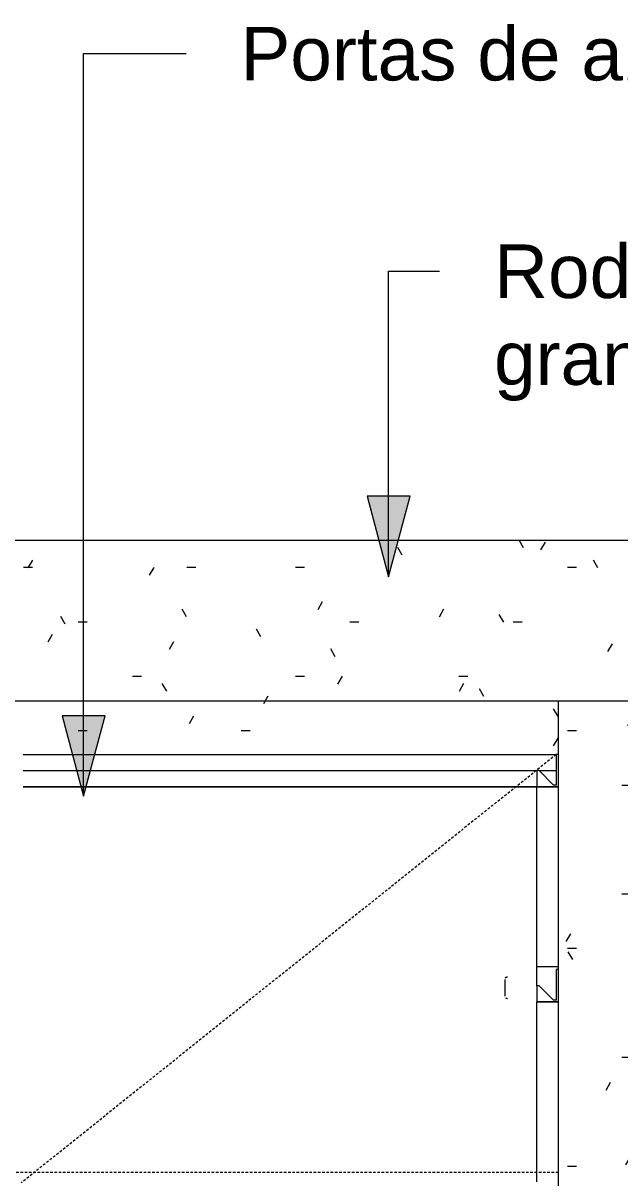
# Model space of a CAD drawing. Header units: millimetres. Extents: x -7702 to 17735, y -16958 to 1800.
# Drawn here: x -222 to 336, y 705 to 1783 of the extents above; entities that cross this region are included whole.
import ezdxf

# ---------------------------------------------------------------- set-up
doc = ezdxf.new("R2010")
doc.units = ezdxf.units.MM
doc.linetypes.add('Overhead', pattern=[3.96875, 2.38125, -1.5875])
for name, color, linetype, lineweight in [('A-FLOR-OVHD', 1, 'Overhead', 9), ('G-ANNO-TEXT', 231, 'Continuous', 9), ('I-FURN', 30, 'Continuous', 9)]:
    doc.layers.add(name, color=color, linetype=linetype, lineweight=lineweight)
doc.styles.add('Arial', font='arial.ttf', dxfattribs={"height": 50})
pattern_1 = [(0, (-2151.745, -1011.35), (203.2, 50.8), [8.382, -144.018, 8.382, -144.018, -812.8]), (0, (-2151.745, -1011.35), (203.2, 50.8), [-304.8, 8.382, -296.418, 8.382, -144.018, -355.6]), (0, (-2151.745, -1011.35), (203.2, 50.8), [-762, 8.382, -93.218, 8.382, -245.618]), (120, (-2075.545, -985.95), (-145.5941, 150.57636), [8.382, -144.018, 8.382, -144.018, -812.8]), (120, (-2075.545, -985.95), (-145.5941, 150.57636), [-304.8, 8.382, -296.418, 8.382, -144.018, -355.6]), (120, (-2075.545, -985.95), (-145.5941, 150.57636), [-762, 8.382, -93.218, 8.382, -245.618]), (240, (-2050.145, -884.35), (-57.6059, -201.37636), [8.382, -144.018, 8.382, -144.018, -812.8]), (240, (-2050.145, -884.35), (-57.6059, -201.37636), [-304.8, 8.382, -296.418, 8.382, -144.018, -355.6]), (240, (-2050.145, -884.35), (-57.6059, -201.37636), [-762, 8.382, -93.218, 8.382, -245.618])]

msp = doc.modelspace()

# ---------------------------------------------------------------- hatches: boundary and pattern name
at = {"layer": 'G-ANNO-TEXT'}
for points in [[(119.634, 1265.999), (139.73, 1340.999), (99.538, 1340.999)], [(-165.213, 1061.154), (-145.117, 1136.154), (-185.309, 1136.154)]]:
    msp.add_hatch(color=7, dxfattribs=at).paths.add_polyline_path(points)
at = {"layer": 'I-FURN'}
h = msp.add_hatch(dxfattribs=at)
h.set_pattern_fill('FP_2', color=256, style=0, pattern_type=2)
h.set_pattern_definition(pattern_1)
h.paths.add_polyline_path([(-1811.745, 1150), (-489.245, 1150), (-489.245, 1267.5), (-480.745, 1267.5), (-480.745, 1300), (-1811.745, 1300)])
h.paths.add_polyline_path([(-444.245, 1150), (368.255, 1150), (383.255, 1162), (448.852, 1162.237), (448.589, 1162.672), (448.46, 1163.901), (448.852, 1165.271), (449.036, 1168.676), (450.218, 1169.823), (457.279, 1193.086), (458.848, 1196.736), (461.189, 1200.093), (464.214, 1202.69), (467.031, 1204.059), (471.672, 1204.567), (568.856, 1204.357), (571.447, 1204.059), (576.239, 1204.567), (673.271, 1204.357), (675.315, 1204.017), (679.004, 1201.874), (681.222, 1199.796), (683.498, 1196.355), (685.248, 1192.408), (687.091, 1196.736), (689.432, 1200.093), (692.573, 1202.75), (695.274, 1204.059), (699.915, 1204.567), (797.193, 1204.342), (799.143, 1204.017), (802.831, 1201.874), (805.05, 1199.796), (807.326, 1196.355), (808.976, 1192.261), (815.786, 1169.553), (816.397, 1169.06), (816.923, 1168.522), (817.07, 1167.898), (817.245, 1164.688), (817.425, 1163.578), (817.07, 1162.381), (817.173, 1162), (863.255, 1162), (878.255, 1150), (978.255, 1150), (978.255, 1160), (973.255, 1160), (973.255, 1240), (978.255, 1240), (978.255, 1300), (-452.745, 1300), (-452.745, 1267.5), (-444.245, 1267.5), (-444.245, 1230.9), (-445.745, 1228.899), (-445.462, 1228.589), (-444.917, 1228.4), (-444.556, 1228.67), (-443.758, 1229.423), (-441.745, 1229.56), (-441.745, 1230), (-414.745, 1229.778), (-414.745, 1185), (-441.745, 1185), (-441.745, 1185.437), (-444.004, 1185.767), (-445.114, 1186.6), (-445.745, 1186.428), (-445.745, 1185.65), (-444.245, 1184.1), (-444.245, 1155.258)])
h.paths.add_polyline_path([(437.808, 1163), (437.808, 1184.061), (438.386, 1163)])
h.paths.add_polyline_path([(410.791, 1163), (408.565, 1163), (408.618, 1185.6), (437.754, 1185.6), (437.754, 1163), (410.954, 1163)])
h.paths.add_polyline_path([(407.986, 1163), (408.607, 1185.6), (408.565, 1163)])
h.paths.add_polyline_path([(-408.544, 1188.36), (-408.544, 1188.089), (-408.722, 1188.261)])
h.paths.add_polyline_path([(-400.613, 1175.74), (-400.613, 1185.122), (-404.479, 1185.308), (-406.179, 1188.97), (-410.191, 1187.732), (-414.198, 1187.399), (-414.285, 1193.464), (-414.58, 1193.347), (-414.688, 1210.394), (-414.38, 1221.827), (-414.285, 1222.752), (-414.198, 1227.95), (-413.445, 1228.067), (-413.445, 1230), (-402.445, 1230), (-402.445, 1291.5), (-400.719, 1291.714), (-400.562, 1291.82), (-397.445, 1291.773), (-392.445, 1291.5), (-392.395, 1229.973), (-387.945, 1229.725), (-387.945, 1185), (-400.613, 1185)])
h.paths.add_polyline_path([(638.565, 1188.997), (668.976, 1189.087), (668.776, 1189.632), (667.446, 1191.777), (665.657, 1193.477), (663.904, 1194.423), (661.902, 1194.768), (583.242, 1194.532), (582.353, 1194.286), (580.4, 1193.09), (580.879, 1191.777), (581.712, 1188.997), (638.263, 1188.997)])
h.paths.add_polyline_path([(727.072, 1188.997), (792.803, 1189.087), (792.604, 1189.632), (791.273, 1191.777), (789.485, 1193.477), (787.732, 1194.423), (785.729, 1194.768), (708.059, 1194.703), (706.181, 1194.286), (704.193, 1193.056), (702.64, 1191.37), (701.329, 1188.997), (726.897, 1188.997)])
h.paths.add_polyline_path([(559.105, 1188.997), (560.395, 1189.039), (561.614, 1193.17), (561.242, 1193.477), (558.875, 1194.529), (557.155, 1194.768), (479.817, 1194.703), (477.938, 1194.286), (475.95, 1193.056), (474.397, 1191.37), (473.086, 1188.997), (558.875, 1188.997)])
h = msp.add_hatch(dxfattribs=at)
h.set_pattern_fill('FP_2', color=256, style=0, pattern_type=2)
h.set_pattern_definition(pattern_1)
h.paths.add_polyline_path([(276.255, 1100), (278.255, 1100), (278.255, 1150), (-1221.745, 1150), (-1221.745, 1100), (256.657, 1100)])
h = msp.add_hatch(dxfattribs=at)
h.set_pattern_fill('FP_2', color=256, style=0, pattern_type=2)
h.set_pattern_definition(pattern_1)
h.paths.add_polyline_path([(465.897, 1100), (978.255, 1100), (978.255, 1150), (278.255, 1150), (278.255, 1100), (326.403, 1100)])
h = msp.add_hatch(dxfattribs=at)
h.set_pattern_fill('FP_2', color=256, style=0, pattern_type=2)
h.set_pattern_definition(pattern_1)
h.paths.add_polyline_path([(278.255, 200), (978.255, 200), (978.255, 1100), (278.255, 1100), (278.255, 377.524)])

# ---------------------------------------------------------------- linework, layer by layer
at = {"layer": 'A-FLOR-OVHD'}
for p, q in [((276.255, 1100), (-223.501, 700.195)), ((278.255, 710), (-1201.745, 710))]:
    msp.add_line(p, q, dxfattribs=at)
at = {"layer": 'G-ANNO-TEXT', "color": 7}
for p, q in [((-165.213, 1754.115), (-69.5, 1754.115)), ((-165.213, 1061.154), (-165.213, 1754.115)), ((119.634, 1551.054), (167.38, 1551.054)), ((119.634, 1265.999), (119.634, 1551.054)), ((139.73, 1340.999), (99.538, 1340.999)), ((99.538, 1340.999), (119.634, 1265.999)), ((119.634, 1265.999), (139.73, 1340.999)), ((-145.117, 1136.154), (-185.309, 1136.154)), ((-185.309, 1136.154), (-165.213, 1061.154)), ((-165.213, 1061.154), (-145.117, 1136.154))]:
    msp.add_line(p, q, dxfattribs=at)
at = {"layer": 'I-FURN'}
for p, q in [((-452.745, 1300), (978.255, 1300)), ((-1221.745, 1150), (278.255, 1150)), ((278.255, 1150), (978.255, 1150)), ((278.255, 1100), (278.255, 1150)), ((-221.745, 1100), (276.255, 1100)), ((278.255, 1100), (276.255, 1100)), ((276.255, 1100), (276.255, 1071.5)), ((278.255, 200), (278.255, 1100)), ((-221.745, 1085), (258.255, 1085)), ((260.255, 1085), (258.255, 1085)), ((258.255, 1085), (258.255, 1070)), ((260.255, 1085), (276.255, 1085)), ((273.755, 1071.5), (260.255, 1085)), ((-221.745, 1070), (258.255, 1070)), ((258.255, 1070), (-221.745, 1070)), ((258.255, 1070), (278.255, 1070)), ((258.255, 902), (258.255, 1070)), ((278.255, 1070), (258.255, 1070)), ((276.255, 1071.5), (273.755, 1071.5)), ((278.255, 902), (258.255, 902)), ((258.255, 884.333), (258.255, 902)), ((278.255, 899.333), (276.255, 899.333)), ((276.255, 899.333), (276.255, 870.833)), ((228.255, 890.109), (228.255, 874.685)), ((260.255, 884.333), (258.255, 884.333)), ((258.255, 884.333), (258.255, 869.333)), ((273.755, 870.833), (260.255, 884.333)), ((258.255, 869.333), (278.255, 869.333)), ((258.255, 701.333), (258.255, 869.333)), ((278.255, 869.333), (258.255, 869.333)), ((276.255, 870.833), (273.755, 870.833))]:
    msp.add_line(p, q, dxfattribs=at)
at = {"layer": 'I-FURN', "flags": 128}
for points in [[(228.692, 891.52), (228.75, 891.602), (228.811, 891.681), (228.875, 891.757), (228.943, 891.831)], [(229.086, 891.97), (229.162, 892.036), (229.24, 892.098), (229.321, 892.157), (229.404, 892.213), (229.489, 892.265), (229.577, 892.314), (229.666, 892.359), (229.757, 892.401), (229.849, 892.439), (229.943, 892.473), (230.038, 892.504), (230.135, 892.531), (230.232, 892.554), (230.33, 892.572), (230.429, 892.587), (230.528, 892.599), (230.628, 892.606), (230.728, 892.609), (230.755, 892.609)], [(230.755, 872.185), (230.655, 872.187), (230.555, 872.193), (230.456, 872.203), (230.357, 872.217), (230.258, 872.235), (230.161, 872.257), (230.064, 872.282), (229.969, 872.312), (229.874, 872.345), (229.781, 872.382), (229.69, 872.423), (229.601, 872.467), (229.513, 872.515), (229.427, 872.567), (229.343, 872.622), (229.262, 872.68), (229.183, 872.741), (229.107, 872.805)]]:
    msp.add_lwpolyline(points, dxfattribs=at)

# ---------------------------------------------------------------- texts
at = {"layer": 'G-ANNO-TEXT', "color": 7, "char_height": 50, "attachment_point": 1, "style": 'Arial'}
for s, insert, width in [('Portas de abrir em MDF Arauco Jequitibá com puxador tipo cava', (-18.7, 1779.115), 2491.24391), ('Rodabanca em ', (218.18, 1576.054), 611.28672), ('granito Branco Siena', (218.18, 1495.026), 809.70437)]:
    msp.add_mtext(s, dxfattribs=dict(at, insert=insert, width=width))

doc.saveas('drawing.dxf')
